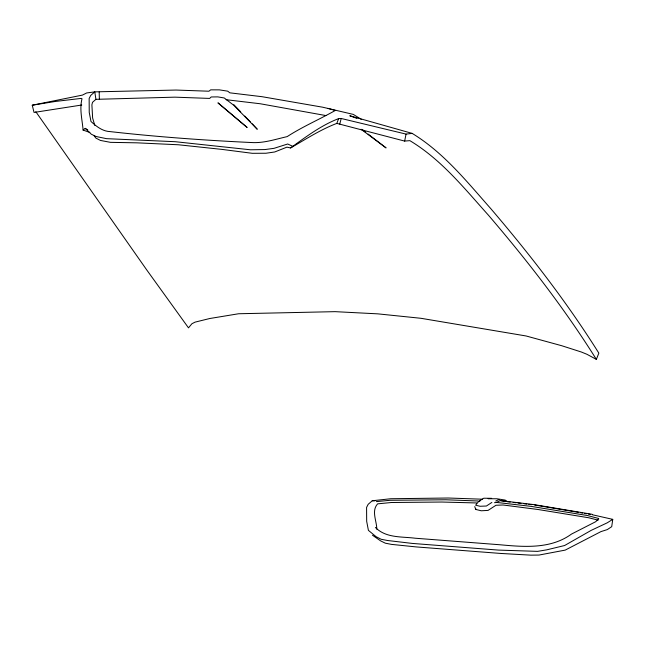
<?xml version="1.0" encoding="UTF-8"?>
<svg xmlns="http://www.w3.org/2000/svg" width="645" height="645" viewBox="0 0 645 645"><rect width="100%" height="100%" fill="white"/><g stroke="black" fill="none" stroke-linecap="round" stroke-linejoin="round"><path stroke-width="0.97" d="M592.352 514.75L612.75 519.354L611.718 526.667L607.348 529.569L600.947 531.609L565.197 550.112L539.01 555.055L530.859 555.151L500.714 553.45L416.138 546.912L391.394 544.372L385.299 543.171L380.526 540.824L372.471 535.213M94.146 135.845L95.936 138.143L100.539 140.457L110.456 142.343L137.103 142.835L178.463 144.778L222.057 149.406L252.276 153.308L265.982 153.244L274.738 151.97L286.936 147.141L290.581 147.955C305.682 139.28 320.509 129.581 336.827 123.397L404.641 141.086L406.06 134.104L412.171 133.394C443.623 152.51 466.827 181.592 490.91 208.786C529.98 254.525 566.866 302.118 598.842 353.129L596.359 359.378L586.877 354.258L581.298 351.993L561.658 345.704L526.078 335.972L420.919 318.291L377.785 313.849L335.118 311.656L238.61 313.752L209.786 318.509L195.056 322.137L191.92 323.734L188.493 327.853L146.931 270.207L35.83 111.73M339.754 124.098L341.205 118.487L406.06 134.104M336.827 123.397L338.633 118.599L341.205 118.487M598.786 518.806L595.617 521.749L571.454 534.1C550.798 549.145 524.393 547 500.391 544.799L415.211 538.22C401.553 536.479 385.96 538.212 375.406 527.465M252.3 123.864L257.266 129.266L233.885 105.385L224.25 97.975L217.792 96.887L211.205 96.968L209.657 98.427L174.932 97.161L95.912 99.338L92.517 102.321L91.896 104.812L92.63 118.011L94.767 125.396M482.581 499.214L448.323 498.013L390.749 498.738L372.23 500.762L368.166 504.317L366.586 507.405L366.674 521.321L368.408 530.359L376.043 536.648L381.155 539.276L387.548 540.502L412.429 543.437L498.464 550.088L537.599 551.37L546.734 549.838L564.609 545.525L591.199 530.359L607.276 522.797L612.75 519.354M89.84 132.443L83.092 130.08L85.205 128.347L87.76 129.911M290.581 147.955C305.714 136.982 321.154 125.356 338.633 118.599M491.853 502.455L486.394 506.019L479.985 506.269L475.631 505.188L478.671 501.439L483.774 498.222L491.659 498.319M474.744 506.583L475.744 509.437L476.212 509.139M495.747 501.06L499.125 499.407M494.505 502.705L496.489 502.415L500.27 500.576L534.358 504.664L592.142 514.307M478.638 501.479L480.17 500.859M81.762 105.014L34.04 112.44L32.25 105.208L82.439 95.097L86.648 92.961L94.791 91.864L176.045 90.05L208.932 91.219L210.673 89.849L219.397 89.865L227.693 91.163L229.846 92.832L262.072 96.702L322.742 107.215L353.339 114.415L361.619 119.543M376.366 501.616L390.193 500.286L445.88 499.778L478.13 500.996M32.25 105.208L55.357 101.459L81.222 98.395L82.004 98.766C79.319 109.094 82.254 119.688 83.092 130.08M404.641 141.086L409.849 140.642C441.22 159.46 464.335 188.348 488.442 215.212C527.529 260.87 564.44 308.383 596.359 359.378M488.112 498.746L496.835 498.762L505.14 500.06L507.284 501.729L510.211 502.084M476.631 502.955L441.89 502.036L391.467 502.503L377.639 503.842C371.165 510.864 376.736 520.846 376.809 529.198M372.23 500.762L374.874 500.851M496.489 502.415L531.061 506.365L587.401 515.524L598.399 518.403M226.105 99.701L260.169 103.748L325.878 115.56M513.146 502.439L516.073 502.786M518.024 503.019L520.958 503.374M523.885 503.721L526.82 504.076M528.771 504.309L531.698 504.664M534.632 505.011L578.654 512.38M500.27 500.576L505.527 501.447M580.613 512.719L582.572 513.057M584.531 513.396L586.482 513.734M588.442 514.073L590.401 514.412M475.744 509.437L481.226 510.776L488.072 510.397L495.973 505.261L503.044 504.995L537.648 509.437L588.675 517.75L598.157 520.152M327.878 108.376L335.311 110.456C319.46 119.406 302.545 126.67 287.162 136.619C275.463 139.247 263.789 143.303 251.631 142.537C204.376 140.312 157.122 136.893 110.11 131.604C102.434 131.298 96.379 126.404 90.969 121.453L89.236 112.424L89.147 98.508L90.719 95.42L94.791 91.864L95.912 99.338M412.171 133.394L349.8 115.761L356.951 118.422M292.637 146.278L287.71 143.996L274.02 148.334L264.918 149.567L250.462 149.785L175.359 141.715L106.514 138.659L96.137 136.522L91.3 134.208L85.205 128.347M361.047 129.258L386.081 147.915L368.077 134.047M362.603 129.822L365.731 132.233M233.861 104.724L240.69 111.819M244.786 116.068L250.252 121.744M99.193 92.017L99.37 99.435M247.035 127.371L217.937 102.837L247.011 127.371"/></g></svg>
